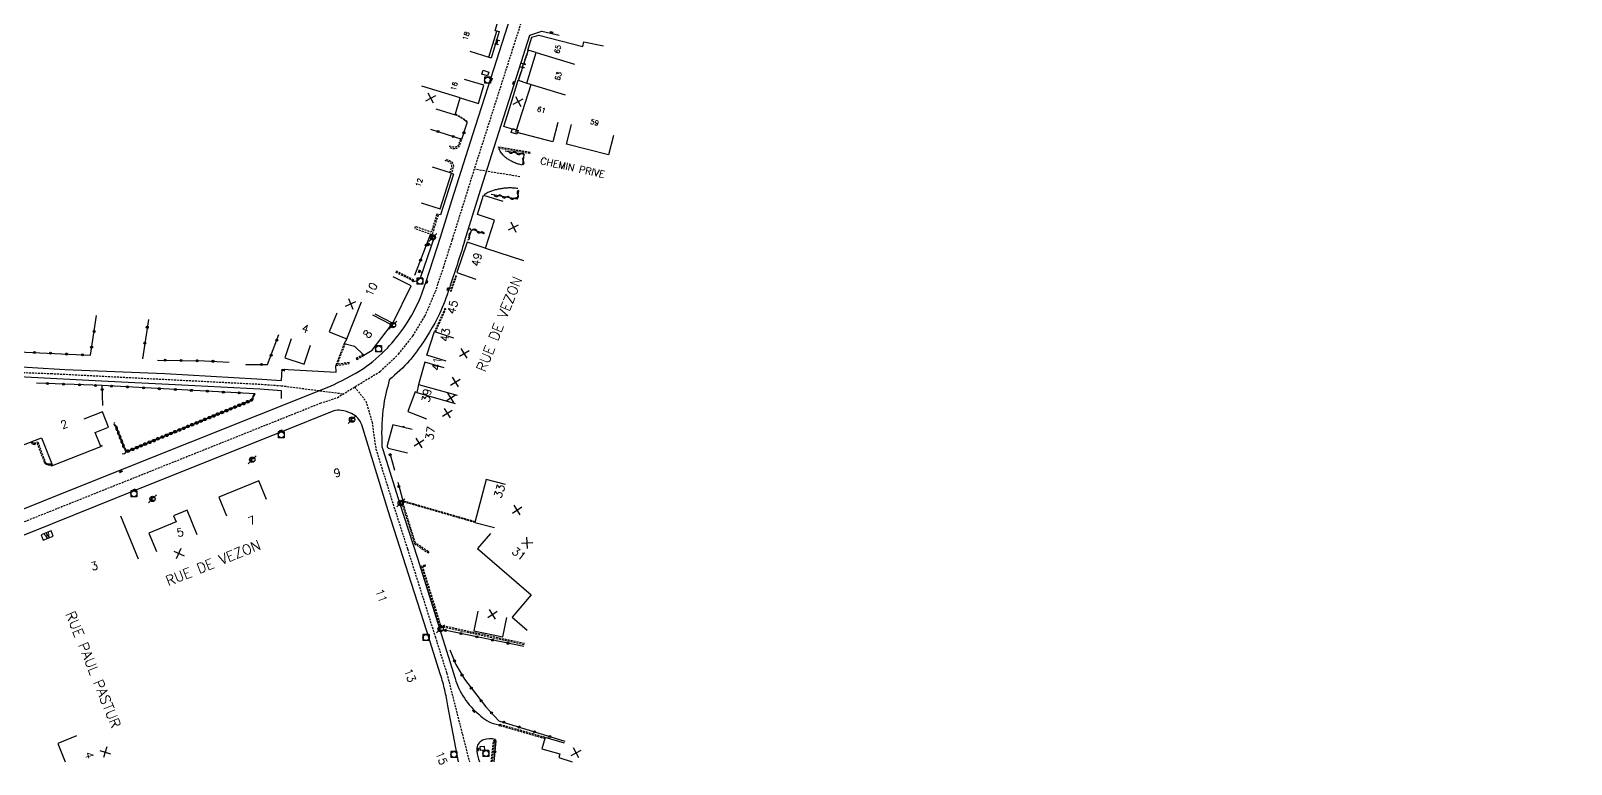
# Model space of a CAD drawing. Header units: millimetres. Extents: x 86000 to 87000, y 139999 to 141000.
# Drawn here: x 86615 to 87000, y 139999.4 to 140182.6 of the extents above; entities that cross this region are included whole.
import ezdxf
from ezdxf.enums import TextEntityAlignment as Align

# ---------------------------------------------------------------- set-up
doc = ezdxf.new("R2010")
doc.units = ezdxf.units.MM
doc.linetypes.add('DASHED', pattern=[0.75, 0.5, -0.25])
doc.layers.get('0').update_dxf_attribs({"linetype": 'CONTINUOUS'})
for name, color, linetype in [('W0001', 6, 'DASHED'), ('W0008', 7, 'CONTINUOUS'), ('W0017', 7, 'CONTINUOUS'), ('W0100', 7, 'CONTINUOUS'), ('W0105', 7, 'CONTINUOUS'), ('W0112', 1, 'DASHED'), ('W0211', 2, 'CONTINUOUS'), ('W0310', 3, 'CONTINUOUS'), ('W0322', 7, 'CONTINUOUS'), ('W0330', 7, 'CONTINUOUS'), ('W0400', 7, 'CONTINUOUS'), ('W0420', 7, 'CONTINUOUS'), ('W0471', 7, 'CONTINUOUS'), ('W0984', 7, 'CONTINUOUS'), ('W0989', 7, 'CONTINUOUS'), ('W0991', 7, 'CONTINUOUS'), ('W1102', 7, 'CONTINUOUS'), ('W1471', 7, 'CONTINUOUS')]:
    doc.layers.add(name, color=color, linetype=linetype)
doc.styles.get("Standard").update_dxf_attribs({"font": 'romans.shx', "width": 0.85})

# ---------------------------------------------------------------- blocks, each defined once
blk = doc.blocks.new('t991o')
at = {"color": 0, "linetype": 'Continuous'}
for p, q in [((-1, 1), (1, -1)), ((-1, -1), (1, 1))]:
    blk.add_line(p, q, dxfattribs=at)
blk = doc.blocks.new('T400')
for p, q in [((-0.15, 0.3), (0.15, 0.3)), ((-0.15, -0.25), (-0.15, 0.3)), ((-0.15, 0.15), (0.15, 0.15)), ((-0.15, 0), (0.15, 0)), ((0.15, 0.3), (0.15, -0.25)), ((-0.15, -0.15), (0.15, -0.15)), ((-0.15, -0.25), (-0.15, -0.3)), ((-0.15, -0.3), (0.15, -0.3)), ((0.15, -0.3), (0.15, -0.25))]:
    blk.add_line(p, q)
blk = doc.blocks.new('T420')
for p, q in [((0.75, 0.75), (-0.75, 0.75)), ((-0.75, 0.75), (-0.75, -0.75)), ((0.75, 0.75), (0.75, -0.75)), ((0.75, -0.75), (-0.75, -0.75))]:
    blk.add_line(p, q)
blk.add_ellipse((0, 0), major_axis=(-0.53, 0.53), ratio=1, start_param=3.926991, end_param=10.210176)
blk = doc.blocks.new('T471')
for p, q in [((-0.333334, 0.333334), (-0.333334, -0.333334)), ((-0.333334, 0.333334), (0.333334, 0.333334)), ((-0.333334, 0), (0, 0)), ((0.500001, 0.500001), (1.000002, 1.000002)), ((-0.500001, -0.500001), (-1.000002, -1.000002)), ((-0.333334, -0.333334), (0.333334, -0.333334))]:
    blk.add_line(p, q)
blk.add_ellipse((0, 0), major_axis=(0.471405, 0.471405), ratio=1, start_param=5.4977871438, end_param=11.780972451)
blk = doc.blocks.new('t112o')
at = {"color": 0, "linetype": 'Continuous'}
for p, q in [((-0.5, 0.5), (0.5, 0.5)), ((-0.5, -0.5), (-0.5, 0.5)), ((0.5, 0.5), (0.5, -0.5)), ((0.5, -0.5), (-0.5, -0.5))]:
    blk.add_line(p, q, dxfattribs=at)
blk = doc.blocks.new('t211o')
at = {"color": 0, "linetype": 'Continuous'}
for p, q in [((-0.29, 0.5), (-0.29, 0)), ((0, 1), (0, 0)), ((0.29, 0.5), (0.29, 0))]:
    blk.add_line(p, q, dxfattribs=at)
blk = doc.blocks.new('t322o')
at = {"color": 0, "linetype": 'Continuous'}
for radius in [0.25, 0.15]:
    blk.add_circle((0, 0), radius, dxfattribs=at)
blk = doc.blocks.new('t310o')
at = {"color": 0, "linetype": 'Continuous'}
for centre, start, end in [((-0.5, 0.38), 216.8699, 323.1304), ((0.5, -0.37), 36.8699, 143.1303)]:
    blk.add_arc(centre, 0.625, start, end, dxfattribs=at)
blk = doc.blocks.new('t105o')
for p, q in [((-0.5, 0), (0.5, 0)), ((0.5, 0), (0.2, 0.1)), ((0.5, 0), (0.2, -0.1))]:
    blk.add_line(p, q)
blk = doc.blocks.new('T1471')
at = {"color": 0, "linetype": 'Continuous', "flags": 128}
blk.add_lwpolyline([(-0.75, -0.5), (-0.75, 0.5), (0.75, 0.5), (0.75, -0.5), (-0.75, -0.5)], dxfattribs=at)

msp = doc.modelspace()

# ---------------------------------------------------------------- linework, layer by layer
at = {"layer": 'W0001', "flags": 128}
for points in [[(86720.4, 140130.49), (86726.2, 140148.97), (86736.33, 140180.68), (86740.64, 140194.01), (86743.85, 140203.02), (86747.5, 140212.37), (86751.39, 140221.42), (86754.51, 140228.09), (86759.89, 140238.78), (86764.52, 140247.1), (86771.91, 140259.42), (86785.17, 140278.57), (86793.17, 140288.79), (86808.51, 140307.52), (86838.65, 140344.34), (86863.39, 140374.64), (86869.89, 140382.66), (86877.25, 140391.24), (86882.48, 140396.86), (86890.06, 140404.31), (86897.68, 140410.86), (86907.37, 140418.52), (86916.87, 140425.09), (86927.06, 140431.25), (86938.47, 140437.26), (86949.62, 140442.19), (86966.11, 140448.02), (86982.27, 140453.06), (87000, 140458.59)], [(86737.26, 140146.13), (86725.9, 140148.02)]]:
    msp.add_lwpolyline(points, dxfattribs=at)
at = {"layer": 'W0001'}
for points in [[(86480.53, 140007.64), (86486.37, 140009.33), (86491.8, 140011.23), (86505.33, 140016.63), (86521.69, 140023.51), (86551.29, 140035.03), (86573.35, 140043.87), (86581.81, 140047.18), (86602.32, 140055.54), (86626.6, 140065.24), (86673.18, 140083.87), (86687.35, 140089.55), (86691.65, 140090.98), (86702.34, 140097.51), (86706.94, 140101.81), (86710.54, 140106.41), (86713.55, 140111.36), (86716.16, 140117.45), (86718.15, 140123.45), (86720.41, 140130.49)], [(86567.52, 140095.31), (86579.8, 140097.56), (86583.56, 140098.13), (86586.92, 140098.25), (86620.09, 140096.97), (86672.72, 140094.3), (86677.57, 140093.94), (86693.17, 140091.91)], [(86695.96, 140093.61), (86698.78, 140090.08), (86700.34, 140084.78), (86701.02, 140079.61), (86701.3, 140078.1), (86701.99, 140075.82), (86705.78, 140063.68), (86709.17, 140053.14), (86711.72, 140045.11), (86716.09, 140031.25), (86718.99, 140022.09), (86724.63, 140000)]]:
    msp.add_lwpolyline(points, dxfattribs=at)
at = {"layer": 'W0008', "flags": 128}
for points in [[(86717.4, 140131.06), (86720.23, 140140.23), (86726.15, 140158.77), (86730.05, 140170.96), (86737.05, 140192.81)], [(86723.4, 140129.93), (86726.99, 140141.47), (86731.42, 140155.4), (86737.06, 140173.09), (86739.75, 140181.49), (86742.78, 140182.53), (86747.1, 140181.51)], [(86737.8, 140149.06), (86737.55, 140149.12), (86737.31, 140149.18), (86737.06, 140149.25), (86736.82, 140149.32), (86736.58, 140149.4), (86736.34, 140149.49), (86736.1, 140149.58), (86735.86, 140149.68), (86735.63, 140149.78), (86735.4, 140149.89), (86735.18, 140150), (86734.95, 140150.12), (86734.73, 140150.25), (86734.51, 140150.38), (86734.3, 140150.51), (86734.09, 140150.65), (86733.89, 140150.8), (86733.7, 140150.96), (86733.52, 140151.12), (86733.33, 140151.29), (86733.16, 140151.47), (86732.99, 140151.65), (86732.83, 140151.84), (86732.66, 140152.05), (86732.51, 140152.26), (86732.37, 140152.49), (86732.24, 140152.72), (86732.13, 140152.96), (86732.02, 140153.2)], [(86736.72, 140143.19), (86736.46, 140143.23), (86736.2, 140143.26), (86735.94, 140143.29), (86735.69, 140143.31), (86735.43, 140143.32), (86735.17, 140143.33), (86734.91, 140143.33), (86734.65, 140143.33), (86734.39, 140143.33), (86734.13, 140143.31), (86733.87, 140143.3), (86733.62, 140143.27), (86733.36, 140143.25), (86733.11, 140143.22), (86732.86, 140143.18), (86732.61, 140143.14), (86732.36, 140143.1), (86732.11, 140143.05), (86731.86, 140143), (86731.61, 140142.95), (86731.36, 140142.89), (86731.11, 140142.83), (86730.86, 140142.77), (86730.62, 140142.7), (86730.39, 140142.63), (86730.15, 140142.56), (86729.92, 140142.47), (86729.69, 140142.38), (86729.46, 140142.28), (86729.24, 140142.18), (86729, 140142.05), (86728.77, 140141.91), (86728.55, 140141.76), (86728.34, 140141.6)]]:
    msp.add_lwpolyline(points, dxfattribs=at)
for points in [[(86565.42, 140183.95), (86564.89, 140155.62, 0.0192), (86565.23, 140132.66, 0.0287), (86566.68, 140119.21, 0.0246), (86568.68, 140110.44, 0.0295), (86571.88, 140101.01), (86574.97, 140093.48), (86579.43, 140082.45), (86587.7, 140062.09, 0.1435), (86590.61, 140059.04, 0.0513), (86592.86, 140057.72, 0.098), (86596.34, 140057.04, 0.0969), (86598.76, 140057.43), (86637.55, 140072.88), (86689.54, 140093.69, 0.0392), (86698.15, 140098.23, 0.0554), (86704.15, 140103.35, 0.0379), (86708.24, 140108.39, 0.0657), (86712.83, 140117.11), (86713.85, 140119.96), (86717.4, 140131.06)], [(86723.4, 140129.93, -0.006444), (86719.63, 140118.27, -0.026), (86717.15, 140111.86, -0.0464), (86711.86, 140103.03, -0.023), (86709.71, 140100.24, -0.0371), (86704.63, 140095.41), (86704.23, 140093.77, 0.039377), (86703.05, 140087.82, 0.041712), (86702.8, 140078.72), (86703.06, 140077.74), (86707.19, 140064.7), (86711.68, 140050.82), (86717.14, 140033.28), (86721.06, 140020.81, 0.15066), (86727.06, 140011.82, 0.1513), (86731.3, 140009.38), (86732.06, 140009.22)], [(86569.41, 140107.95), (86571.88, 140104.45, 0.0932), (86574.41, 140101.27, 0.1335), (86582.34, 140099.91), (86590.79, 140099.65), (86607.28, 140099.01), (86623.52, 140098.02), (86648.56, 140097.02), (86671.5, 140095.69), (86677.68, 140095.25), (86677.87, 140098.07), (86677.87, 140098.07), (86691.38, 140097.28), (86691.25, 140098.98)], [(86677.68, 140090.75), (86677.72, 140092.61), (86672.28, 140093.03), (86652.79, 140094.08), (86632.69, 140095.03), (86613.63, 140096.05), (86594.55, 140096.53), (86587.96, 140096.72, 0.0588), (86583.11, 140096.23, 0.1179), (86580.35, 140095.14), (86575.79, 140091.46)], [(86721.91, 140000), (86719.28, 140013.96, 0.01), (86718.49, 140017.93, 0.0206), (86717.45, 140021.71), (86713.9, 140032.82), (86704.36, 140062.67), (86697.74, 140084.18, 0.1958), (86695.18, 140086.96, 0.0817), (86692.57, 140087.73, 0.1329), (86690.78, 140087.66), (86677.51, 140082.33), (86641.89, 140068.07), (86620.37, 140059.46), (86602.06, 140052.13, 0.13), (86598.16, 140049.22, 0.141), (86596.2, 140044.43, 0.0585), (86596.43, 140040.39), (86612.77, 140000, -0.0177)], [(86731.17, 140005.55, 0.1394), (86728.22, 140005.47, 0.2969), (86726.5, 140003.41), (86726.54, 140002.68, 0.086743), (86727.13, 140000, 0.060846)]]:
    msp.add_lwpolyline(points, format="xyb", dxfattribs=at)
at = {"layer": 'W0017', "flags": 128}
for points in [[(86731.53, 140182.59), (86732.09, 140182.42), (86730.08, 140175.79), (86729.51, 140176.05)], [(86720.17, 140147.01), (86720.68, 140146.75), (86717.46, 140136.61), (86716.92, 140136.69)]]:
    msp.add_lwpolyline(points, dxfattribs=at)
at = {"layer": 'W0100', "flags": 128}
for points in [[(86724.73, 140177.51), (86729.51, 140176.05), (86731.48, 140182.48), (86731.09, 140182.61), (86732.81, 140188.75), (86733.77, 140188.48), (86735.04, 140192.99), (86723.27, 140196.65), (86724.85, 140202.13), (86720.04, 140203.51)], [(86731.48, 140179.23), (86731.78, 140180.21)], [(86746.78, 140159.7), (86745.53, 140154.86), (86736.26, 140157.27), (86736.38, 140157.74), (86735.34, 140158.01), (86733.22, 140158.7), (86735.06, 140164.56), (86736.86, 140170.27), (86738.99, 140169.53), (86741.33, 140177.17), (86739.28, 140177.8), (86740.26, 140180.98), (86741.98, 140181.53), (86753, 140178.69), (86753.23, 140179.84), (86758.13, 140178.86)], [(86737.87, 140173.47), (86738.16, 140174.34)], [(86716.29, 140163.08), (86721.07, 140161.63), (86722.34, 140165.85), (86726.88, 140164.48), (86728.24, 140169), (86723.45, 140170.44)], [(86760.69, 140156.45), (86759.44, 140151.6), (86748.93, 140154.32), (86750.18, 140159.16)], [(86712.56, 140139.62), (86717.33, 140138.1), (86720.17, 140147.01), (86715.41, 140148.53)], [(86728.63, 140128.27), (86730.89, 140135.31), (86726.63, 140136.67), (86728.2, 140141.57), (86732.96, 140140.05)], [(86728.85, 140128.19), (86724.11, 140129.79), (86721.54, 140122.18), (86726.28, 140120.59)], [(86701.04, 140111.86), (86705.49, 140109.58), (86710.06, 140118.91), (86705.57, 140121.11)], [(86680.12, 140105.67), (86678.52, 140100.93), (86683.35, 140099.3), (86684.95, 140104.04)], [(86718.35, 140098.4), (86713.54, 140099.79), (86711.94, 140094.23), (86711.47, 140092.23), (86711.09, 140092.37), (86709.25, 140087.45), (86713.93, 140085.69)], [(86609.3, 140086), (86607.43, 140090.64), (86584.14, 140081.27), (86589.64, 140067.6), (86612.9, 140076.87), (86612.16, 140078.73), (86617.7, 140080.95), (86620.45, 140074), (86632.51, 140078.73), (86631.13, 140082.27), (86634.44, 140083.57), (86632.95, 140087.39), (86628.29, 140085.56)], [(86673.93, 140065.54), (86672.04, 140070.16), (86662.03, 140066.06), (86663.93, 140061.44)], [(86733.68, 140069.24), (86728.85, 140070.5), (86726.04, 140059.74), (86730.88, 140058.48)], [(86729.9, 140057.02), (86726.64, 140053.22), (86740.08, 140041.7), (86735.3, 140036.13), (86739.1, 140032.87)], [(86748.38, 140004.59), (86743.6, 140006.03), (86742.76, 140003.24), (86747.28, 140001.94), (86747.01, 140001.08), (86750.36, 140000)]]:
    msp.add_lwpolyline(points, dxfattribs=at)
at = {"layer": 'W0100'}
for points in [[(86691.48, 140112.02), (86689.61, 140107.38), (86693.99, 140105.63), (86693.37, 140104.48), (86695.92, 140103.81), (86698.26, 140101.53), (86700.38, 140102.78), (86705.17, 140109.1), (86705, 140109.24), (86700.55, 140111.52)], [(86718.8, 140100.05), (86714.04, 140101.58), (86715.94, 140107.45), (86720.69, 140105.92)], [(86656.6, 140056.71), (86654.09, 140062.8), (86650.73, 140061.42), (86651.33, 140059.95), (86644.5, 140057.13), (86646.41, 140052.51)], [(86726.76, 140037.59), (86725.73, 140032.7), (86733, 140031.16), (86734.04, 140036.05)], [(86626.45, 140006.42), (86621.8, 140004.58), (86623.62, 140000)]]:
    msp.add_lwpolyline(points, dxfattribs=at)
at = {"layer": 'W0100', "flags": 128}
msp.add_lwpolyline([(86710.35, 140082.97), (86705.49, 140084.17), (86704.07, 140079, 0.1924), (86704.13, 140078.59, 0.07), (86704.34, 140078.34), (86709.2, 140077.14)], format="xyb", dxfattribs=at)
msp.add_lwpolyline([(86620.13, 140057.64), (86617.64, 140056.66), (86618.12, 140055.37), (86620.61, 140056.34)], close=True, dxfattribs=at)
at = {"layer": 'W0112', "flags": 128}
for points in [[(86738.3, 140174.3), (86739.41, 140177.76), (86739.28, 140177.8), (86738.16, 140174.34)], [(86736.97, 140170.25), (86737.97, 140173.43), (86737.87, 140173.47), (86736.86, 140170.28)], [(86722.41, 140155.61), (86721.92, 140154.12), (86721.82, 140153.92), (86721.68, 140153.77), (86721.53, 140153.67), (86721.36, 140153.6), (86721.17, 140153.55), (86720.99, 140153.52), (86720.81, 140153.52), (86720.63, 140153.55), (86719.74, 140153.78), (86719.65, 140153.44), (86720.56, 140153.2), (86720.79, 140153.17), (86721.02, 140153.17), (86721.25, 140153.2), (86721.48, 140153.27), (86721.7, 140153.37), (86721.91, 140153.51), (86722.11, 140153.72), (86722.24, 140153.99), (86722.75, 140155.5)], [(86731.93, 140153.62), (86739.81, 140152.29), (86739.75, 140151.94), (86731.87, 140153.28)], [(86719.79, 140147.12), (86720.22, 140148.61), (86720.25, 140148.88), (86720.23, 140149.12), (86720.17, 140149.28), (86720, 140149.48), (86719.86, 140149.6), (86719.7, 140149.71), (86719.49, 140149.83), (86719.26, 140149.93), (86719.03, 140150), (86718.66, 140150.08), (86718.75, 140150.47), (86719.13, 140150.39), (86719.4, 140150.3), (86719.66, 140150.19), (86719.91, 140150.06), (86720.11, 140149.92), (86720.29, 140149.76), (86720.51, 140149.49), (86720.62, 140149.21), (86720.65, 140148.87), (86720.61, 140148.53), (86720.17, 140147.01)], [(86716.51, 140136.81), (86715.11, 140132.26), (86711.12, 140133.68), (86710.98, 140133.27), (86715.39, 140131.71), (86716.92, 140136.69)]]:
    msp.add_lwpolyline(points, close=True, dxfattribs=at)
msp.add_lwpolyline([(86721.13, 140161.82), (86722, 140161.38), (86722.21, 140161.27), (86722.42, 140161.15), (86722.62, 140161.02), (86722.83, 140160.9), (86723.02, 140160.76), (86723.22, 140160.63), (86723.41, 140160.48), (86723.61, 140160.33), (86723.8, 140160.17), (86723.98, 140160), (86724.16, 140159.82), (86724.05, 140159.7), (86723.87, 140159.88), (86723.69, 140160.04), (86723.5, 140160.2), (86723.31, 140160.35), (86723.12, 140160.49), (86722.93, 140160.63), (86722.73, 140160.76), (86722.54, 140160.88), (86722.34, 140161), (86722.13, 140161.12), (86721.93, 140161.23), (86721.08, 140161.66)], dxfattribs=at)
at = {"layer": 'W0112'}
for points in [[(86706.17, 140122.33), (86710.45, 140120.24), (86710.38, 140120.12), (86710.61, 140120), (86710.79, 140120.35), (86706.28, 140122.56)], [(86716.18, 140107.38), (86718.76, 140113.11), (86718.53, 140113.21), (86715.94, 140107.45)], [(86693.37, 140104.48), (86691.25, 140098.98), (86694.63, 140099.45), (86694.6, 140099.69), (86691.64, 140099.29), (86693.61, 140104.42)], [(86698.07, 140101.71), (86696.37, 140100.7), (86696.5, 140100.49), (86698.26, 140101.53)], [(86707.93, 140083.57), (86707.99, 140083.82), (86708.23, 140083.76), (86708.17, 140083.51)], [(86632.42, 140078.96), (86632.7, 140079.07), (86632.79, 140078.84), (86632.51, 140078.73)], [(86620.35, 140074.24), (86620.04, 140074.11), (86620.13, 140073.88), (86620.45, 140074)], [(86726.04, 140059.74), (86708.09, 140064.94), (86708.16, 140065.18), (86726.11, 140059.99)], [(86738.39, 140029.51), (86717.51, 140034.04), (86713, 140048.67), (86713.49, 140048.86), (86713.61, 140048.84), (86713.66, 140049.08), (86713.47, 140049.12), (86712.7, 140048.82), (86717.32, 140033.83), (86738.33, 140029.27)], [(86743.6, 140006.03), (86732.11, 140009.34), (86731.99, 140009.05), (86732.22, 140008.95), (86732.25, 140009.04), (86743.52, 140005.79)], [(86730.11, 140000), (86730.67, 140005.09), (86730.69, 140005.16), (86730.72, 140005.23), (86730.76, 140005.3), (86730.81, 140005.35), (86730.86, 140005.4), (86730.92, 140005.43), (86730.98, 140005.45), (86731.05, 140005.46), (86731.11, 140005.46), (86731.18, 140005.47), (86731.2, 140005.22), (86731.14, 140005.22), (86731.08, 140005.21), (86731.04, 140005.2), (86731.01, 140005.19), (86731, 140005.19), (86730.98, 140005.17), (86730.96, 140005.15), (86730.94, 140005.12), (86730.93, 140005.09), (86730.92, 140005.05), (86730.36, 140000)]]:
    msp.add_lwpolyline(points, dxfattribs=at)
for points in [[(86720.07, 140117.53), (86721.46, 140121.26), (86721.22, 140121.35), (86719.83, 140117.62)], [(86707.74, 140064.75), (86710.93, 140054.49), (86714.23, 140052.24), (86714.47, 140052.19), (86714.52, 140052.44), (86714.33, 140052.48), (86711.15, 140054.65), (86707.98, 140064.82)]]:
    msp.add_lwpolyline(points, close=True, dxfattribs=at)
for points in [[(86615.06, 140079.89, 0.268077), (86615.83, 140079.28), (86616.6, 140079.58), (86618.41, 140074.74), (86618.52, 140074.55), (86618.69, 140074.4), (86618.89, 140074.29), (86619.12, 140074.21), (86619.36, 140074.16), (86619.49, 140074.14), (86619.61, 140074.13), (86619.74, 140074.13), (86619.86, 140074.13), (86620.1, 140074.14)], [(86615.3, 140079.99, 0.245966), (86615.81, 140079.54), (86616.75, 140079.91), (86618.64, 140074.85), (86618.72, 140074.71), (86618.83, 140074.6), (86619, 140074.52), (86619.19, 140074.45), (86619.4, 140074.4), (86619.51, 140074.39), (86619.62, 140074.38), (86619.74, 140074.38), (86619.85, 140074.38), (86620.29, 140074.39)]]:
    msp.add_lwpolyline(points, format="xyb", dxfattribs=at)
at = {"layer": 'W0211', "flags": 128}
msp.add_lwpolyline([(86710.61, 140120), (86711.76, 140120.19), (86712.42, 140120.86), (86715.98, 140131.33)], dxfattribs=at)
at = {"layer": 'W0310', "flags": 128}
for points in [[(86738.41, 140151.68), (86733.61, 140152.53)], [(86737.98, 140149.08), (86738.34, 140151.64)], [(86736.92, 140142.71), (86736.55, 140140.55), (86730.05, 140141.67)], [(86728.42, 140131.91), (86726.5, 140132.57), (86725.58, 140132.92), (86725.08, 140132.6), (86724.45, 140130.8)], [(86636.1, 140084.22), (86638.79, 140077.36), (86670.2, 140090.31), (86671.13, 140091.92)]]:
    msp.add_lwpolyline(points, dxfattribs=at)
at = {"layer": 'W0322'}
msp.add_line((86633, 140088.95), (86632.83, 140093.95), dxfattribs=at)
at = {"layer": 'W0322', "flags": 128}
for points in [[(86714.89, 140158.05), (86722.75, 140155.5), (86724.1, 140159.65)], [(86711.04, 140121.54), (86714.91, 140131.74)], [(86573.27, 140107.89), (86578.26, 140105.18), (86582.58, 140103.86), (86590.62, 140103.61), (86606.41, 140102.68), (86629.93, 140101.57), (86631.48, 140111.45)], [(86644.46, 140110.5), (86642.91, 140100.62)], [(86668.77, 140099.34), (86668.8, 140099.26), (86674.22, 140099.2), (86677.03, 140106.71)], [(86646.71, 140100.34), (86658.43, 140100.14), (86664.57, 140099.82)], [(86671.13, 140091.92), (86632.83, 140093.95), (86616.42, 140094.6)], [(86704.74, 140077.1), (86705.92, 140072.84)], [(86706.73, 140069.8), (86708.07, 140064.9)], [(86738.22, 140028.76), (86718.46, 140032.85)], [(86719.76, 140027.96), (86721.27, 140024.31), (86723.38, 140020.64), (86728.79, 140013.66), (86731.99, 140010.24), (86748.53, 140005.09)], [(86731.25, 140005.22), (86730.75, 140000)]]:
    msp.add_lwpolyline(points, dxfattribs=at)
at = {"layer": 'W0330'}
msp.add_lwpolyline([(86637.42, 140061.46), (86641.88, 140050.64)], dxfattribs=at)
at = {"layer": 'W1102'}
for p, q in [((86693.99, 140105.63), (86697.71, 140114.91)), ((86711.94, 140094.23), (86721.59, 140091.6)), ((86711.47, 140092.23), (86721.08, 140089.46))]:
    msp.add_line(p, q, dxfattribs=at)
at = {"layer": 'W1102', "flags": 128}
for points in [[(86741.33, 140177.17), (86750.89, 140174.23)], [(86722.34, 140165.85), (86712.77, 140168.73)], [(86736.38, 140157.74), (86740.1, 140169.18)], [(86738.99, 140169.53), (86748.55, 140166.59)], [(86728.63, 140128.27), (86738.15, 140125.21)]]:
    msp.add_lwpolyline(points, dxfattribs=at)

# ---------------------------------------------------------------- block references
at = {"layer": 'W0105'}
for p, rotation in [((86731.48, 140179.23), 162.7402987877527), ((86731.78, 140180.21), 163.940478691132), ((86738.16, 140174.34), 341.0841951872455), ((86737.87, 140173.47), 342.3915826581257)]:
    msp.add_blockref('t105o', p, dxfattribs=dict(at, rotation=rotation))
at = {"layer": 'W0112', "rotation": 182.806903001414}
msp.add_blockref('t112o', (86727.89, 140003.31), dxfattribs=at)
at = {"layer": 'W0211', "rotation": 251.2440177379013}
for p in [(86714.23, 140129.3), (86711.94, 140122.56)]:
    msp.add_blockref('t211o', p, dxfattribs=at)
at = {"layer": 'W0310'}
for p, rotation in [((86735.45, 140152.21), 169.8872811773748), ((86737.42, 140151.85), 169.8872811773748), ((86738.12, 140150.07), 81.97179649478556), ((86731.82, 140141.36), 170.2119190544833), ((86733.79, 140141.02), 170.2119190544833), ((86735.76, 140140.68), 170.2119190544833), ((86736.75, 140141.73), 260.2812960196635), ((86724.62, 140131.29), 250.4499768210866), ((86725.59, 140132.92), 159.0487083237352), ((86727.47, 140132.24), 161.0795115483804), ((86667.65, 140089.25), 22.40070636899736), ((86668.72, 140089.69), 22.40070636899736), ((86669.79, 140090.13), 22.40070636899736), ((86670.55, 140090.92), 60.19205553320585), ((86659.11, 140085.73), 22.40070636899736), ((86660.18, 140086.17), 22.40070636899736), ((86661.24, 140086.61), 22.40070636899736), ((86662.31, 140087.05), 22.40070636899736), ((86663.38, 140087.49), 22.40070636899736), ((86664.45, 140087.93), 22.40070636899736), ((86665.52, 140088.37), 22.40070636899736), ((86666.58, 140088.81), 22.40070636899736), ((86636.27, 140083.78), 291.3915492284748), ((86636.69, 140082.7), 291.3915492284748), ((86637.12, 140081.63), 291.3915492284748), ((86649.5, 140081.77), 22.40070636899736), ((86650.57, 140082.21), 22.40070636899736), ((86651.63, 140082.65), 22.40070636899736), ((86652.7, 140083.09), 22.40070636899736), ((86653.77, 140083.53), 22.40070636899736), ((86654.84, 140083.97), 22.40070636899736), ((86655.91, 140084.41), 22.40070636899736), ((86656.97, 140084.85), 22.40070636899736), ((86658.04, 140085.29), 22.40070636899736), ((86637.54, 140080.55), 291.3915492284748), ((86637.96, 140079.48), 291.3915492284748), ((86638.38, 140078.4), 291.3915492284748), ((86639.89, 140077.81), 22.40070636899736), ((86640.96, 140078.25), 22.40070636899736), ((86642.02, 140078.69), 22.40070636899736), ((86643.09, 140079.13), 22.40070636899736), ((86644.16, 140079.57), 22.40070636899736), ((86645.23, 140080.01), 22.40070636899736), ((86646.29, 140080.45), 22.40070636899736), ((86647.36, 140080.89), 22.40070636899736), ((86648.43, 140081.33), 22.40070636899736), ((86638.82, 140077.37), 22.40070636899736)]:
    msp.add_blockref('t310o', p, dxfattribs=dict(at, rotation=rotation))
at = {"layer": 'W0322'}
for p, rotation in [((86716.79, 140157.43), 342.0019669194969), ((86720.6, 140156.19), 342.0019669194969), ((86723.29, 140157.15), 71.95449371640974), ((86713.88, 140129.02), 69.20862068954392), ((86712.46, 140125.28), 69.20862068954392), ((86630.86, 140107.49), 81.08822096167125), ((86644.15, 140108.52), 261.0882209616713), ((86676.49, 140105.28), 69.53506750562059), ((86615.94, 140102.23), 357.2821267043367), ((86619.94, 140102.04), 357.2821267043367), ((86623.94, 140101.85), 357.2821267043367), ((86627.93, 140101.66), 357.2821267043367), ((86630.24, 140103.54), 81.08822096167125), ((86643.53, 140104.57), 261.0882209616713), ((86675.09, 140101.53), 69.53506750562059), ((86648.58, 140100.31), 359.0278433537929), ((86652.58, 140100.24), 359.0278433537929), ((86656.58, 140100.18), 359.0278433537929), ((86660.57, 140100.03), 356.9363752221884), ((86672.71, 140099.21), 359.3884034595569), ((86619.19, 140094.49), 177.7358600457862), ((86623.19, 140094.33), 177.7358600457862), ((86627.19, 140094.17), 177.7358600457862), ((86631.18, 140094.01), 177.7358600457862), ((86635.18, 140093.82), 176.9667135616598), ((86639.17, 140093.61), 176.9667135616598), ((86643.17, 140093.4), 176.9667135616598), ((86632.86, 140092.95), 92.05502017182759), ((86647.16, 140093.19), 176.9667135616598), ((86651.16, 140092.98), 176.9667135616598), ((86655.15, 140092.77), 176.9667135616598), ((86659.15, 140092.55), 176.9667135616598), ((86663.14, 140092.34), 176.9667135616598), ((86667.13, 140092.13), 176.9667135616598), ((86704.85, 140076.7), 285.4640633190763), ((86707.01, 140068.76), 285.3344781546032), ((86718.64, 140032.81), 168.3012065896449), ((86722.55, 140032), 168.3012065896449), ((86726.47, 140031.19), 168.3012065896449), ((86730.39, 140030.38), 168.3012065896449), ((86734.3, 140029.57), 168.3012065896449), ((86720.92, 140025.16), 292.3864408887301), ((86722.8, 140021.64), 299.9286988654364), ((86725.12, 140018.39), 307.7734688627701), ((86727.57, 140015.23), 307.7734688627701), ((86730.16, 140012.19), 313.0934707453878), ((86733.26, 140009.84), 342.7128043923401), ((86737.08, 140008.66), 342.7128043923401), ((86740.89, 140007.47), 342.7128043923401), ((86744.71, 140006.28), 342.7128043923401), ((86730.99, 140002.46), 264.5170782062376)]:
    msp.add_blockref('t322o', p, dxfattribs=dict(at, rotation=rotation))
at = {"layer": 'W0400'}
for p, rotation in [((86745.2, 140182.19), 76.8261025150213), ((86730.1, 140170.46), 342.2517341473618), ((86735.72, 140169.55), 162.3210867666976), ((86713.98, 140119.84), 162.2598456278929), ((86719.32, 140118.08), 162.2598456279037), ((86678.11, 140097.82), 85.20391910232742), ((86677.56, 140082.64), 111.9051405574297), ((86637.53, 140072.49), 291.7232701336713), ((86640.87, 140067.91), 291.7232701339419), ((86725.78, 140012.66), 47.15521856025371), ((86726.77, 140003.1), 3.416426127391449)]:
    msp.add_blockref('T400', p, dxfattribs=dict(at, rotation=rotation))
at = {"layer": 'W0420'}
for p in [(86729.2, 140170.28), (86712.27, 140120.08), (86701.95, 140103.13), (86677.64, 140081.65), (86640.82, 140066.92), (86713.78, 140030.99), (86713.8, 140030.99), (86720.76, 140001.8), (86728.76, 140002.03)]:
    msp.add_blockref('T420', p, dxfattribs=at)
at = {"layer": 'W0471'}
for p in [(86715.51, 140130.99), (86705.52, 140109.09), (86695.31, 140085.48), (86670.37, 140075.43), (86645.44, 140065.64), (86707.5, 140064.65), (86717.46, 140033.15)]:
    msp.add_blockref('T471', p, dxfattribs=at)
at = {"layer": 'W0991'}
for p, rotation in [((86715.01, 140165.76), 73.22910348739848), ((86736.84, 140164.92), 343.0293328742204), ((86735.69, 140133.5), 72.1987020418716), ((86694.97, 140114.39), 338.1456369811888), ((86723.36, 140102.02), 76.7292588625945), ((86721.16, 140094.83), 76.7292588625945), ((86720, 140090.9), 76.7292588625945), ((86719.16, 140087.07), 76.7292588625945), ((86712.08, 140079.63), 76.7292588625945), ((86736.59, 140062.88), 78.06038921733624), ((86739.11, 140054.67), 48.32825509831709), ((86652.04, 140052.02), 20.43339016570828), ((86730.4, 140036.82), 78.06038921733624), ((86633.62, 140002.38), 297.8507931551526), ((86751.31, 140002.19), 73.22996216045142)]:
    msp.add_blockref('t991o', p, dxfattribs=dict(at, rotation=rotation))
at = {"layer": 'W1471'}
for p, rotation in [((86728.64, 140172.03), 342.2379874107451), ((86735.97, 140157.45), 162.3210867704163)]:
    msp.add_blockref('T1471', p, dxfattribs=dict(at, rotation=rotation))

# ---------------------------------------------------------------- texts
at = {"layer": 'W0984'}
for s, rotation, p in [('49', 76.5667, (86727.05, 140123.54)), ('45', 75.4537, (86720.97, 140111.68)), ('45', 75.4537, (86720.97, 140111.68)), ('43', 81.325, (86719.35, 140104.78)), ('43', 81.325, (86719.35, 140104.78)), ('41', 81.325, (86717.21, 140097.54)), ('41', 81.325, (86717.21, 140097.54)), ('39', 81.325, (86714.66, 140089.65)), ('39', 81.325, (86714.66, 140089.65)), ('37', 81.325, (86715.58, 140080.21)), ('37', 81.325, (86715.58, 140080.21)), ('9', 15.2413, (86691.07, 140071)), ('9', 15.2413, (86691.07, 140071)), ('33', 72.3773, (86732.58, 140065.63)), ('33', 72.3773, (86732.58, 140065.63)), ('5', 15.2413, (86651.79, 140056.1)), ('5', 15.2413, (86651.79, 140056.1)), ('31', 323.111, (86735.06, 140052.16)), ('31', 323.111, (86735.06, 140052.16)), ('3', 15.2413, (86630.35, 140047.72)), ('3', 15.2413, (86630.35, 140047.72)), ('11', 289.3148, (86701.15, 140042.78)), ('11', 289.3148, (86701.15, 140042.78)), ('13', 289.3148, (86708.31, 140022.86)), ('13', 289.3148, (86708.31, 140022.86)), ('4', 284.5557, (86628.49, 140002.23)), ('15', 289.3148, (86716.17, 140002.19))]:
    msp.add_text(s, height=2, rotation=rotation, dxfattribs=at).set_placement(p)
msp.add_text('W', height=1.25, rotation=20.314, dxfattribs=at).set_placement((86619.13, 140056.5), align=Align.MIDDLE)
at = {"layer": 'W0989'}
for s, height, rotation, p in [('CHEMIN PRIVE', 1.75, 347.7038, (86750.44, 140148.43)), ('RUE DE VEZON', 2.5, 68.375, (86732.09, 140109.33)), ('RUE DE VEZON', 2.5, 21.8042, (86660.59, 140049.67)), ('RUE PAUL PASTUR', 2.5, 292.0221, (86630.65, 140023.02))]:
    msp.add_text(s, height=height, rotation=rotation, dxfattribs=at).set_placement(p, align=Align.MIDDLE)
at = {"layer": 'W0991'}
for s, height, rotation, p in [('18', 1.25, 73.0191, (86723.8, 140181.31)), ('65', 1.25, 76.7315, (86746.71, 140178.02)), ('63', 1.25, 72.9218, (86746.85, 140171.29)), ('16', 1.25, 73.2291, (86720.85, 140168.76)), ('61', 1.25, 345.4302, (86742.65, 140162.84)), ('59', 1.25, 345.5099, (86755.94, 140159.74)), ('12', 1.25, 72.2946, (86712.08, 140144.68)), ('10', 2, 63.9318, (86700.14, 140117.98)), ('4', 2, 341.338, (86683.65, 140108.17)), ('8', 2, 52.5947, (86699.18, 140106.86)), ('2', 2, 21.3915, (86623.38, 140084.28)), ('7', 2, 22.2839, (86670.26, 140060.25))]:
    msp.add_text(s, height=height, rotation=rotation, dxfattribs=at).set_placement(p, align=Align.MIDDLE)

doc.saveas('drawing.dxf')
